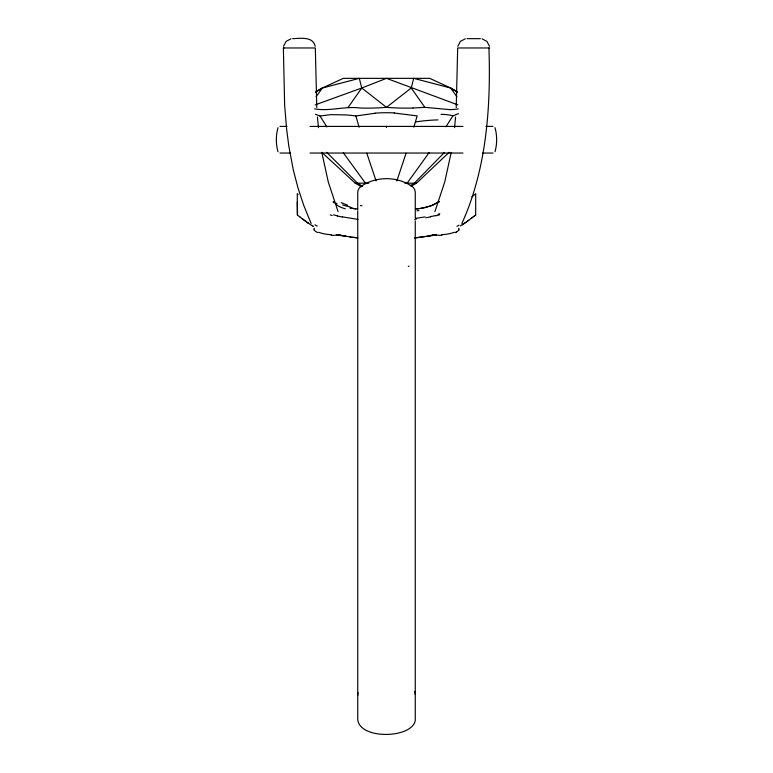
<?xml version="1.0" encoding="UTF-8"?>
<svg xmlns="http://www.w3.org/2000/svg" width="773" height="773" viewBox="0 0 773 773"><rect width="100%" height="100%" fill="white"/><g stroke="black" fill="none" stroke-linecap="round" stroke-linejoin="round"><path stroke-width="1.16" d="M297.286 202.178L297.566 215.223M475.646 215.068L475.714 193.704L471.936 196.864M488.932 47.974C490.923 105.94 486.739 168.929 461.868 223.474M386.49 127.159L386.5 126.414M456.225 107.544L457.684 47.965L489.647 47.974M357.735 695.574L357.976 692.511M454.572 127.651L455.568 117.003M451.2 152.494L444.707 182.07L434.909 211.647M314.688 108.877C329.839 111.554 344.855 105.94 359.996 108.017A106.239 47.221 -4.7 0 0 386.5 107.341L411.236 88.006L413.7 78.344L450.611 88.006L456.92 91.417M283.517 46.283L286.087 41.384L290.986 38.805M457.838 46.274L460.418 41.375L465.317 38.805M413.835 127.216L417.159 115.902L394.162 113.013M396.839 180.969L406.086 153.18M278 127.709C275.806 135.41 275.806 144.039 278 151.75M495 151.75C497.194 144.039 497.194 135.41 495 127.709M445.895 126.83L452.959 115.834L456.379 114.491M348.15 107.341L361.774 88.006L386.5 78.344L457.79 104.867M407.139 183.191L429.083 152.696M316.099 96.712L322.389 88.006L343.28 78.344L429.72 78.344L450.611 88.006L457.597 92.373M458.747 230.112L457.78 231.127A16.204 5.556 -2.9 0 1 456.205 232.093M444.485 152.407L414.328 183.191L410.231 185.704M411.217 186.158L416.502 183.191L449.181 152.281M475.704 215.029L468.196 220.643M467.665 221.039L468.68 220.276M466.931 221.58L460.36 225.929M466.631 221.812L467.82 220.923M471.269 218.334L472.757 217.223M474.293 216.082L474.854 215.657M439.46 201.492L432.938 205.106L425.102 207.541M439.441 201.502L430.803 205.966M465.848 222.392L462.302 224.779M315.403 92.373L322.389 88.006L359.3 78.344L361.774 88.006L386.5 107.341A106.239 47.221 4.7 0 0 413.014 108.017M316.08 91.417L322.389 88.006M456.254 232.103L455.268 232.576M315.22 104.867L361.774 88.006M430.435 206.062L422.725 208.014A34.495 10.561 -0.8 0 1 422.068 208.13L419.295 208.565M439.46 214.846L435.566 215.841M315.481 114.278L320.051 116.037L330.303 114.655L344.632 114.868A113.254 63.057 17.6 0 1 351.57 115.409L355.851 115.979L375.002 113.273M425.082 207.56L420.821 208.323M430.658 216.884L425.894 217.754M430.658 235.697L428.232 236.084M430.6 235.697L429.121 235.939M428.59 236.045L427.392 236.238M427.633 236.18L414.657 237.968M426.802 236.325L425.894 236.47M458.263 108.916L455.519 109.283A47.192 17.76 15.9 0 1 449.538 109.611L424.85 107.341L413.014 108.017M424.648 236.635L415.014 237.92M419.459 208.526L415.43 209.087M418.792 208.633L416.898 208.903M414.676 219.426L416.299 219.223M441.818 235.282L441.006 235.301A17.238 7.025 0 0 1 437.943 235.263L434.31 234.866A13.247 5.198 0.2 0 1 433.025 234.654M311.132 223.474L303.876 205.734L298.011 187.984L293.382 170.244L288.889 146.58L286.58 128.84L284.648 105.176L283.362 47.974L315.326 47.965L316.775 107.544M283.362 47.974L284.078 47.974M292.687 38.65C299.982 38.495 313.123 36.089 315.162 46.274M467.018 38.65L480.323 38.65M279.981 126.414L287.015 126.414M310.012 126.414L462.979 126.414M485.995 126.414L493.019 126.414M279.981 153.044L290.368 153.044M310.012 153.044L462.979 153.044M482.642 153.044L493.019 153.044M321.781 152.281L355.261 183.191L368.856 183.191M404.926 183.191L416.502 183.191M331.192 235.282L331.994 235.301A17.238 7.025 0 0 0 335.057 235.263L338.69 234.866A13.247 5.198 -0.2 0 0 339.985 234.654M357.918 237.92L353.126 237.311M356.701 237.775L351.928 237.147M357.706 209.106L355.87 208.855M357.976 219.368L342.381 216.884M355.126 208.749L355.754 208.836M351.87 237.147L349.531 236.818M354.488 208.662L355.29 208.778M353.802 208.565L354.411 208.652M353.57 208.526L354.169 208.613M353.338 208.497L353.918 208.584M350.671 236.973L346.855 236.412M353.667 208.546L352.768 208.41M353.416 208.507L352.546 208.381M352.913 208.43L352.092 208.314M352.314 208.343L351.184 208.169M346.797 236.403L345.956 236.277M345.599 236.219L346.198 236.316M351.928 208.285L350.961 208.13A36.544 11.122 0.8 0 1 350.208 208.005L349.927 207.947M345 236.123L345.657 236.229M344.4 236.026L345.058 236.132M344.758 236.084L342.333 235.688M351.184 208.169L350.633 208.082M342.922 235.784L343.57 235.891M336.893 234.654L337.463 234.779L336.603 234.596M337.463 215.851L333.55 214.865M482.023 38.805L486.922 41.384L489.493 46.283M317.742 232.576L316.756 232.103A16.204 5.556 2.9 0 1 315.258 231.127L314.253 230.112M312.91 226.083L313.529 226.412M336.951 203.637L336.042 203.125M312.64 225.929L311.896 225.503M355.194 183.191L361.455 186.757M312.06 225.6L308.282 223.194M362.605 186.341L357.541 183.191L326.718 152.339M308.524 223.358L305.712 221.32M308.089 223.049L306.639 222.006M333.578 201.521L334.4 202.091L333.54 201.492M300.465 217.387L297.296 215.029L297.286 193.704L298.136 194.429M300.233 217.213L305.886 221.445M304.639 220.508L305.171 220.914M302.146 218.643L304.147 220.141M343.27 152.696L365.436 183.191M450.611 88.006L456.911 96.712M411.236 88.006L424.85 107.341M320.051 116.037L326.892 126.975M338.101 211.647L328.303 182.07L321.81 152.494M366.798 153.18L376.093 180.959M355.851 115.979L359.126 127.265M414.628 691.294L415.265 694.454M317.432 117.003L318.437 127.651M415.265 217.754L415.265 192.68A7.991 7.807 0 0 0 411.516 186.061C396.636 176.205 376.374 176.205 361.493 186.061A7.991 7.807 0 0 0 357.735 192.68L357.735 209.57M415.265 220.865L415.265 720.639C411.603 738.891 358.43 739.742 357.735 718.9L357.735 210.797M386.413 126.414L386.413 127.159M415.961 121.863A110.384 57.859 -16.9 0 1 438.011 119.902M441.025 114.317A45.878 25.306 -17.5 0 1 453.017 115.776M456.447 114.394A46.051 15.074 -38 0 1 458.563 113.679M374.982 113.167A92.702 56.835 0 0 1 394.182 112.906M342.236 235.823A67.782 24.726 1.2 0 1 337.289 234.895M317.259 226.083A82.006 11.537 17.4 0 1 314.93 224.817M342.526 235.514A66.555 24.011 1.4 0 1 337.627 234.615M435.701 234.895A67.908 24.784 -1.2 0 1 430.754 235.823M408.956 266.038A156.745 1.131 -38.3 0 1 408.328 266.53M459.056 225.185A71.599 12.3 -13.7 0 1 456.911 226.305M435.199 234.509A68.208 24.34 -1.5 0 1 430.339 235.427M342.236 217A64.922 24.002 1.4 0 1 337.279 215.967M332.197 215.454A53.762 18.62 2.3 0 1 330.293 214.875M439.827 213.725A55.115 17.393 -3.8 0 1 438.011 214.227M435.218 215.628A65.367 23.683 -1.7 0 1 430.358 216.653M425.005 216.913A114.704 43.211 -1.3 0 1 415.584 218.334M418.908 210.517A82.45 29.809 0 0 1 417.014 210.816M345.357 208.816A31.278 9.527 0.8 0 1 335.627 203.714M334.371 202.97A59.531 11.228 10 0 1 332.999 201.966M347.618 205.193A50.245 8.812 11.6 0 1 341.183 202.565M350.324 206.961A29.161 7.112 4.4 0 1 342.632 204.884M361.977 205.773A82.46 23.886 1.2 0 1 360.382 205.57M458.573 228.219A12.126 3.952 -1.2 0 1 458.862 230.122M454.34 232.277A20.088 7.112 -1.9 0 1 441.692 234.731M314.138 230.122A12.126 3.952 1.2 0 1 314.427 228.219M331.317 234.731A20.088 7.112 1.9 0 1 318.66 232.277M436.416 234.577L435.566 234.76L436.378 234.596"/></g></svg>
